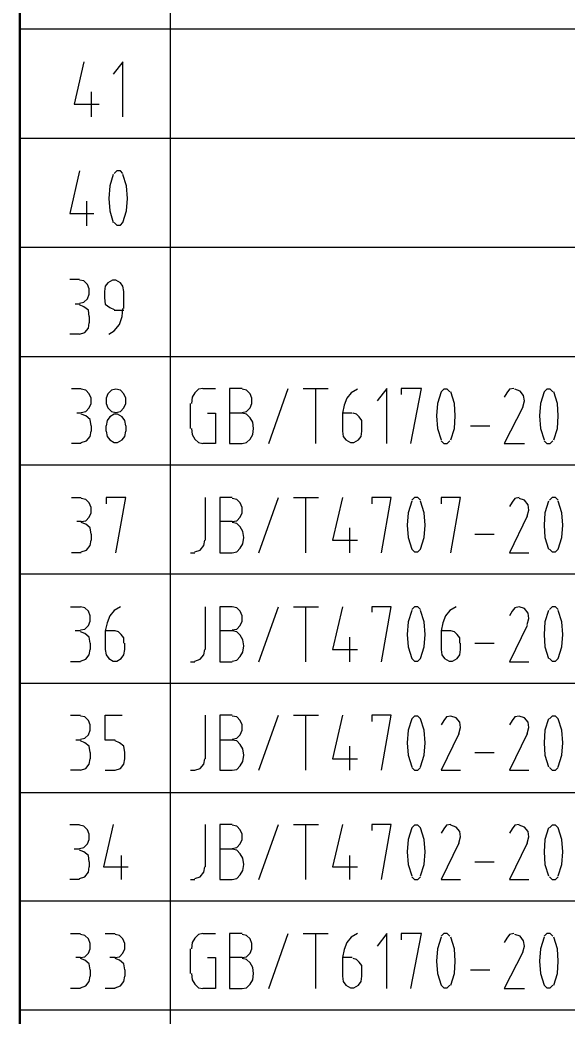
# Model space of a CAD drawing. Header units: millimetres. Extents: x -892 to 4698, y -3687 to 4524.
# Drawn here: x 2898 to 3300, y -521 to 211 of the extents above; entities that cross this region are included whole.
import ezdxf

# ---------------------------------------------------------------- set-up
doc = ezdxf.new("R2010")
doc.units = ezdxf.units.MM
doc.layers.add('1', color=7, linetype='Continuous')

msp = doc.modelspace()

# ---------------------------------------------------------------- linework, layer by layer
at = {"layer": '1', "color": 0, "lineweight": 50}
for points in [[(2898.03, 283.78), (2898.03, 204.27)], [(2898.03, 204.27), (2898.03, 124.11)], [(2898.03, 124.11), (2898.03, 43.95)], [(2898.03, 43.95), (2898.03, -36.2)], [(2898.03, -36.2), (2898.03, -115.71)], [(2898.03, -115.71), (2898.03, -195.87)], [(2898.03, -195.87), (2898.03, -276.03)], [(2898.03, -276.03), (2898.03, -356.19)], [(2898.03, -356.19), (2898.03, -435.7)], [(2898.03, -435.7), (2898.03, -515.86)], [(2898.03, -515.86), (2898.03, -596.02)]]:
    msp.add_lwpolyline(points, dxfattribs=at)
at = {"layer": '1', "color": 0, "lineweight": 25}
for points in [[(3008.17, 283.78), (3008.17, 204.27)], [(2898.03, 204.27), (4698.03, 204.27)], [(2898.03, 204.27), (4698.03, 204.27)], [(3008.17, 204.27), (3008.17, 124.11)], [(2944.96, 180.16), (2937.79, 148.88), (2956.04, 148.88)], [(2973.63, 139.75), (2973.63, 180.16), (2966.46, 171.04)], [(2950.17, 158), (2950.17, 139.75)], [(2898.03, 124.11), (4698.03, 124.11)], [(2898.03, 124.11), (4698.03, 124.11)], [(3008.17, 124.11), (3008.17, 43.95)], [(2941.7, 100), (2934.53, 68.72), (2952.13, 68.72)], [(2966.46, 97.39), (2963.86, 88.92), (2963.2, 79.8), (2963.86, 70.67), (2966.46, 62.2)], [(2973.63, 98.05), (2971.68, 100), (2969.07, 100), (2967.11, 98.05)], [(2967.11, 62.2), (2969.07, 60.25), (2971.68, 60.25), (2973.63, 62.2), (2976.24, 70.67), (2976.89, 79.8), (2976.24, 88.92), (2973.63, 97.39)], [(2946.91, 77.84), (2946.91, 59.6)], [(2898.03, 43.95), (4698.03, 43.95)], [(2898.03, 43.95), (4698.03, 43.95)], [(3008.17, 43.95), (3008.17, -36.2)], [(2934.53, 20.49), (2941.7, 20.49)], [(2941.7, 2.9), (2944.96, 3.55), (2947.56, 6.16), (2948.87, 9.41), (2948.87, 13.32), (2947.56, 16.58), (2944.96, 19.19), (2941.7, 19.84)], [(2974.28, 11.37), (2973.63, 15.28), (2971.68, 17.89), (2968.42, 19.84), (2965.81, 19.84), (2962.55, 17.89), (2960.6, 15.28), (2959.95, 11.37)], [(2959.95, 11.37), (2959.95, 6.81)], [(2974.28, -1.01), (2974.28, 11.37)], [(2941.7, 2.25), (2938.44, 2.25)], [(2948.87, -6.88), (2948.22, -2.32), (2944.96, 0.29), (2941.7, 1.59)], [(2959.95, 6.81), (2960.6, 2.25), (2963.86, -0.36), (2967.11, -1.66)], [(2948.87, -6.88), (2948.87, -11.44)], [(2963.2, -19.91), (2967.11, -17.31), (2971.02, -12.74), (2972.98, -6.88), (2973.63, -1.01)], [(2967.11, -2.32), (2974.28, -2.32)], [(2941.7, -19.91), (2945.61, -18.61), (2948.22, -15.35), (2948.87, -11.44)], [(2941.7, -19.91), (2934.53, -19.91)], [(2898.03, -36.2), (4698.03, -36.2)], [(2898.03, -36.2), (4698.03, -36.2)], [(3008.17, -36.2), (3008.17, -115.71)], [(2935.83, -59.67), (2943, -59.67)], [(2943, -77.26), (2946.26, -76.61), (2948.87, -74), (2950.17, -70.74), (2950.17, -66.83), (2948.87, -63.58), (2946.26, -60.97), (2943, -60.32)], [(2968.42, -60.32), (2965.16, -60.97), (2962.55, -63.58), (2961.25, -66.83), (2961.25, -70.74), (2962.55, -74), (2965.16, -76.61), (2968.42, -77.26), (2971.68, -76.61), (2974.28, -74), (2975.59, -70.74), (2975.59, -66.83), (2974.28, -63.58), (2971.68, -60.97), (2968.42, -60.32)], [(3032.28, -59.67), (3029.03, -60.32), (3026.42, -62.92), (3024.46, -66.18), (3023.81, -70.74)], [(3032.28, -59.67), (3041.41, -59.67)], [(3060.96, -59.67), (3051.84, -59.67), (3051.84, -100.07)], [(3060.96, -77.26), (3064.22, -76.61), (3066.82, -74), (3068.13, -70.74), (3068.13, -66.83), (3066.82, -63.58), (3064.22, -60.97), (3060.96, -60.32)], [(3080.51, -100.07), (3094.85, -59.67)], [(3105.93, -59.67), (3124.17, -59.67)], [(3115.05, -100.07), (3115.05, -59.67)], [(3145.68, -60.32), (3141.12, -62.92), (3137.86, -66.83), (3135.91, -72.05), (3134.6, -77.91)], [(3167.19, -100.07), (3167.19, -59.67), (3160.02, -68.79)], [(3184.78, -100.07), (3192.6, -59.67), (3177.61, -59.67), (3177.61, -64.23)], [(3213.46, -62.27), (3211.5, -60.32), (3208.9, -60.32), (3206.94, -62.27), (3204.33, -70.74), (3203.68, -79.87), (3204.33, -88.99), (3206.94, -97.46)], [(3214.11, -97.46), (3216.72, -88.99), (3217.37, -79.87), (3216.72, -70.74), (3214.11, -62.27)], [(3260.38, -59.67), (3257.12, -60.32), (3255.17, -62.92), (3253.21, -66.18)], [(3266.9, -73.35), (3268.2, -68.79), (3267.55, -64.88), (3264.94, -61.62), (3261.03, -60.32)], [(3289.06, -62.27), (3287.1, -60.32), (3284.49, -60.32), (3282.54, -62.27), (3279.93, -70.74), (3279.28, -79.87), (3279.93, -88.99), (3282.54, -97.46)], [(3289.71, -97.46), (3292.31, -88.99), (3292.97, -79.87), (3292.31, -70.74), (3289.71, -62.27)], [(3023.16, -88.99), (3023.16, -70.74)], [(2943, -77.91), (2939.74, -77.91)], [(2950.17, -87.04), (2949.52, -82.48), (2946.26, -79.87), (2943, -78.57)], [(2975.59, -87.04), (2974.93, -83.13), (2972.98, -80.52), (2969.72, -78.57), (2967.11, -78.57), (2963.86, -80.52), (2961.9, -83.13), (2961.25, -87.04)], [(3035.54, -77.91), (3041.41, -77.91), (3041.41, -100.07), (3032.28, -100.07)], [(3060.96, -77.91), (3051.84, -77.91)], [(3060.96, -100.07), (3064.22, -99.42), (3066.82, -96.81), (3068.78, -93.55), (3069.43, -88.99), (3068.78, -84.43), (3066.82, -81.17), (3064.22, -78.57), (3060.96, -77.91)], [(3134.6, -77.91), (3134.6, -90.95)], [(3141.77, -77.91), (3134.6, -77.91)], [(3148.94, -87.04), (3148.94, -83.13), (3146.98, -80.52), (3145.03, -78.57), (3142.42, -77.91)], [(3266.9, -73.35), (3253.21, -100.07), (3268.2, -100.07)], [(2950.17, -87.04), (2950.17, -90.95)], [(2961.25, -90.95), (2961.25, -87.04)], [(2975.59, -87.04), (2975.59, -90.95)], [(3148.94, -90.95), (3148.94, -87.04)], [(3228.45, -87.04), (3242.78, -87.04)], [(2943, -99.42), (2946.91, -98.12), (2949.52, -94.86), (2950.17, -90.95)], [(2961.25, -90.95), (2961.9, -94.86), (2963.86, -97.46), (2967.11, -99.42), (2969.72, -99.42), (2972.98, -97.46), (2974.93, -94.86), (2975.59, -90.95)], [(3023.81, -88.99), (3024.46, -93.55), (3026.42, -96.81), (3029.03, -99.42), (3032.28, -100.07)], [(3134.6, -90.95), (3135.25, -94.86), (3137.21, -97.46), (3140.47, -99.42), (3143.07, -99.42), (3146.33, -97.46), (3148.29, -94.86), (3148.94, -90.95)], [(2943, -100.07), (2935.83, -100.07)], [(3051.84, -100.07), (3060.96, -100.07)], [(3206.94, -98.12), (3208.9, -100.07), (3211.5, -100.07), (3213.46, -98.12)], [(3282.54, -98.12), (3284.49, -100.07), (3287.1, -100.07), (3289.06, -98.12)], [(2898.03, -115.71), (4698.03, -115.71)], [(2898.03, -115.71), (4698.03, -115.71)], [(3008.17, -115.71), (3008.17, -195.87)], [(2935.83, -139.83), (2943, -139.83)], [(2943, -157.42), (2946.26, -156.77), (2948.87, -154.16), (2950.17, -150.9), (2950.17, -146.99), (2948.87, -143.74), (2946.26, -141.13), (2943, -140.48)], [(2968.42, -180.23), (2975.59, -139.83), (2961.25, -139.83), (2961.25, -144.39)], [(3034.24, -171.11), (3034.24, -139.83)], [(3053.79, -139.83), (3044.67, -139.83), (3044.67, -180.23)], [(3053.79, -157.42), (3057.05, -156.77), (3059.66, -154.16), (3060.96, -150.9), (3060.96, -146.99), (3059.66, -143.74), (3057.05, -141.13), (3053.79, -140.48)], [(3073.34, -180.23), (3087.68, -139.83)], [(3098.76, -139.83), (3117.01, -139.83)], [(3107.88, -180.23), (3107.88, -139.83)], [(3134.6, -139.83), (3127.43, -171.11), (3145.68, -171.11)], [(3163.28, -180.23), (3170.45, -139.83), (3156.11, -139.83), (3156.11, -144.39)], [(3185.43, -142.43), (3182.83, -150.9), (3182.18, -160.03), (3182.83, -169.15), (3185.43, -177.62)], [(3191.95, -141.78), (3190, -139.83), (3187.39, -139.83), (3185.43, -141.78)], [(3185.43, -177.62), (3187.39, -179.58), (3190, -179.58), (3191.95, -177.62), (3194.56, -169.15), (3195.21, -160.03), (3194.56, -150.9), (3191.95, -142.43)], [(3214.11, -180.23), (3221.28, -139.83), (3206.94, -139.83), (3206.94, -144.39)], [(3264.29, -139.83), (3261.03, -140.48), (3259.08, -143.08), (3257.12, -146.34)], [(3270.16, -153.51), (3271.46, -148.95), (3270.81, -145.04), (3268.2, -141.78), (3264.29, -140.48)], [(3285.8, -142.43), (3283.19, -150.9), (3282.54, -160.03), (3283.19, -169.15), (3285.8, -177.62)], [(3292.97, -141.78), (3291.01, -139.83), (3288.4, -139.83), (3286.45, -141.78)], [(3286.45, -177.62), (3288.4, -179.58), (3291.01, -179.58), (3292.97, -177.62), (3295.57, -169.15), (3296.22, -160.03), (3295.57, -150.9), (3292.97, -142.43)], [(3270.16, -153.51), (3257.12, -180.23), (3271.46, -180.23)], [(2943, -157.42), (2939.74, -157.42)], [(2950.17, -166.54), (2949.52, -161.98), (2946.26, -159.38), (2943, -158.07)], [(3053.79, -157.42), (3044.67, -157.42)], [(3053.79, -180.23), (3057.05, -179.58), (3059.66, -176.97), (3061.61, -173.71), (3062.26, -169.15), (3061.61, -164.59), (3059.66, -161.33), (3057.05, -158.72), (3053.79, -158.07)], [(2950.17, -166.54), (2950.17, -171.11)], [(3139.82, -161.98), (3139.82, -180.23)], [(3231.71, -166.54), (3246.04, -166.54)], [(2943, -179.58), (2946.91, -178.28), (2949.52, -175.02), (2950.17, -171.11)], [(3026.42, -179.58), (3030.33, -178.28), (3032.94, -175.02), (3033.59, -171.11)], [(2943, -180.23), (2935.83, -180.23)], [(3023.16, -180.23), (3026.42, -180.23)], [(3044.67, -180.23), (3053.79, -180.23)], [(2898.03, -195.87), (4698.03, -195.87)], [(2898.03, -195.87), (4698.03, -195.87)], [(3008.17, -195.87), (3008.17, -276.03)], [(2935.18, -219.98), (2942.35, -219.98)], [(2942.35, -236.93), (2945.61, -236.28), (2948.22, -233.67), (2949.52, -230.41), (2949.52, -226.5), (2948.22, -223.24), (2945.61, -220.64), (2942.35, -219.98)], [(2971.68, -219.98), (2967.11, -222.59), (2963.86, -226.5), (2961.9, -231.71), (2960.6, -237.58)], [(3034.24, -251.27), (3034.24, -219.98)], [(3053.79, -219.98), (3044.67, -219.98), (3044.67, -260.39)], [(3053.79, -236.93), (3057.05, -236.28), (3059.66, -233.67), (3060.96, -230.41), (3060.96, -226.5), (3059.66, -223.24), (3057.05, -220.64), (3053.79, -219.98)], [(3073.34, -260.39), (3087.68, -219.98)], [(3098.76, -219.98), (3117.01, -219.98)], [(3107.88, -260.39), (3107.88, -219.98)], [(3134.6, -219.98), (3127.43, -251.27), (3145.68, -251.27)], [(3163.28, -260.39), (3170.45, -219.98), (3156.11, -219.98), (3156.11, -223.89)], [(3185.43, -222.59), (3182.83, -231.06), (3182.18, -240.19), (3182.83, -249.31), (3185.43, -257.78)], [(3191.95, -221.94), (3190, -219.98), (3187.39, -219.98), (3185.43, -221.94)], [(3185.43, -257.78), (3187.39, -259.74), (3190, -259.74), (3191.95, -257.78), (3194.56, -249.31), (3195.21, -240.19), (3194.56, -231.06), (3191.95, -222.59)], [(3218.02, -219.98), (3213.46, -222.59), (3210.2, -226.5), (3208.24, -231.71), (3206.94, -237.58)], [(3270.16, -233.02), (3271.46, -228.46), (3270.81, -224.55), (3268.2, -221.29), (3264.29, -219.98), (3261.03, -220.64), (3259.08, -223.24), (3257.12, -226.5)], [(3285.8, -222.59), (3283.19, -231.06), (3282.54, -240.19), (3283.19, -249.31), (3285.8, -257.78)], [(3292.97, -221.94), (3291.01, -219.98), (3288.4, -219.98), (3286.45, -221.94)], [(3286.45, -257.78), (3288.4, -259.74), (3291.01, -259.74), (3292.97, -257.78), (3295.57, -249.31), (3296.22, -240.19), (3295.57, -231.06), (3292.97, -222.59)], [(3270.16, -233.67), (3257.12, -260.39), (3271.46, -260.39)], [(2942.35, -237.58), (2938.44, -237.58)], [(2949.52, -246.7), (2948.87, -242.14), (2945.61, -239.54), (2942.35, -238.23)], [(2960.6, -237.58), (2960.6, -251.27)], [(2967.77, -237.58), (2960.6, -237.58)], [(2974.28, -246.7), (2974.28, -242.79), (2972.33, -240.19), (2970.37, -238.23), (2967.77, -237.58)], [(3053.79, -237.58), (3044.67, -237.58)], [(3053.79, -259.74), (3057.05, -259.09), (3059.66, -256.48), (3061.61, -253.22), (3062.26, -248.66), (3061.61, -244.1), (3059.66, -240.84), (3057.05, -238.23), (3053.79, -237.58)], [(3206.94, -237.58), (3206.94, -251.27)], [(3214.11, -237.58), (3206.94, -237.58)], [(3220.63, -246.7), (3220.63, -242.79), (3218.67, -240.19), (3216.72, -238.23), (3214.11, -237.58)], [(2949.52, -246.7), (2949.52, -251.27)], [(2974.93, -251.27), (2974.93, -246.7)], [(3139.82, -242.14), (3139.82, -260.39)], [(3221.28, -251.27), (3221.28, -246.7)], [(3231.71, -246.7), (3246.04, -246.7)], [(2942.35, -259.74), (2946.26, -258.43), (2948.87, -255.18), (2949.52, -251.27)], [(2960.6, -251.27), (2961.25, -255.18), (2963.2, -257.78), (2966.46, -259.74), (2969.07, -259.74), (2972.33, -257.78), (2974.28, -255.18), (2974.93, -251.27)], [(3026.42, -259.74), (3030.33, -258.43), (3032.94, -255.18), (3033.59, -251.27)], [(3206.94, -251.27), (3207.59, -255.18), (3209.55, -257.78), (3212.81, -259.74), (3215.41, -259.74), (3218.67, -257.78), (3220.63, -255.18), (3221.28, -251.27)], [(2942.35, -260.39), (2935.18, -260.39)], [(3023.16, -260.39), (3026.42, -260.39)], [(3044.67, -260.39), (3053.79, -260.39)], [(2898.03, -276.03), (4698.03, -276.03)], [(2898.03, -276.03), (4698.03, -276.03)], [(3008.17, -276.03), (3008.17, -356.19)], [(2935.18, -299.49), (2942.35, -299.49)], [(2967.77, -317.74), (2960.6, -317.74), (2960.6, -299.49), (2972.98, -299.49)], [(3034.24, -331.43), (3034.24, -299.49)], [(3053.79, -299.49), (3044.67, -299.49), (3044.67, -339.9)], [(3073.34, -339.9), (3087.68, -299.49)], [(3098.76, -299.49), (3117.01, -299.49)], [(3107.88, -339.9), (3107.88, -299.49)], [(3134.6, -299.49), (3127.43, -331.43), (3145.68, -331.43)], [(3163.28, -339.9), (3170.45, -299.49), (3156.11, -299.49), (3156.11, -304.05)], [(2942.35, -317.09), (2945.61, -316.44), (2948.22, -313.83), (2949.52, -310.57), (2949.52, -306.66), (2948.22, -303.4), (2945.61, -300.8), (2942.35, -300.14)], [(3053.79, -317.09), (3057.05, -316.44), (3059.66, -313.83), (3060.96, -310.57), (3060.96, -306.66), (3059.66, -303.4), (3057.05, -300.8), (3053.79, -300.14)], [(3191.95, -337.29), (3194.56, -328.82), (3195.21, -319.69), (3194.56, -310.57), (3191.95, -302.1), (3190, -300.14), (3187.39, -300.14), (3185.43, -302.1), (3182.83, -310.57), (3182.18, -319.69), (3182.83, -328.82), (3185.43, -337.29)], [(3219.97, -313.18), (3221.28, -308.62), (3220.63, -304.71), (3218.02, -301.45), (3214.11, -300.14), (3210.85, -300.8), (3208.9, -303.4), (3206.94, -306.66)], [(3270.16, -313.18), (3271.46, -308.62), (3270.81, -304.71), (3268.2, -301.45), (3264.29, -300.14), (3261.03, -300.8), (3259.08, -303.4), (3257.12, -306.66)], [(3285.8, -302.1), (3283.19, -310.57), (3282.54, -319.69), (3283.19, -328.82), (3285.8, -337.29)], [(3292.97, -337.29), (3295.57, -328.82), (3296.22, -319.69), (3295.57, -310.57), (3292.97, -302.1), (3291.01, -300.14), (3288.4, -300.14), (3286.45, -302.1)], [(3219.97, -313.18), (3206.94, -339.9), (3221.28, -339.9)], [(3270.16, -313.18), (3257.12, -339.9), (3271.46, -339.9)], [(2942.35, -317.74), (2939.09, -317.74)], [(2949.52, -326.86), (2948.87, -322.3), (2945.61, -319.69), (2942.35, -318.39)], [(2974.93, -326.86), (2974.28, -322.3), (2971.02, -319.69), (2967.77, -318.39)], [(3053.79, -317.74), (3044.67, -317.74)], [(3053.79, -339.9), (3057.05, -339.25), (3059.66, -336.64), (3061.61, -333.38), (3062.26, -328.82), (3061.61, -324.26), (3059.66, -321), (3057.05, -318.39), (3053.79, -317.74)], [(2949.52, -326.86), (2949.52, -331.43)], [(2974.93, -331.43), (2974.93, -326.86)], [(3139.82, -322.3), (3139.82, -339.9)], [(3231.71, -326.86), (3246.04, -326.86)], [(2942.35, -339.9), (2946.26, -338.59), (2948.87, -335.34), (2949.52, -331.43)], [(2967.77, -339.9), (2971.68, -338.59), (2974.28, -335.34), (2974.93, -331.43)], [(3026.42, -339.9), (3030.33, -338.59), (3032.94, -335.34), (3033.59, -331.43)], [(2942.35, -339.9), (2935.18, -339.9)], [(2960.6, -339.9), (2967.77, -339.9)], [(3023.16, -339.9), (3026.42, -339.9)], [(3044.67, -339.9), (3053.79, -339.9)], [(3185.43, -337.94), (3187.39, -339.9), (3190, -339.9), (3191.95, -337.94)], [(3286.45, -337.94), (3288.4, -339.9), (3291.01, -339.9), (3292.97, -337.94)], [(2898.03, -356.19), (4698.03, -356.19)], [(2898.03, -356.19), (4698.03, -356.19)], [(3008.17, -356.19), (3008.17, -435.7)], [(2934.53, -379.65), (2941.7, -379.65)], [(2941.7, -397.25), (2944.96, -396.6), (2947.56, -393.99), (2948.87, -390.73), (2948.87, -386.82), (2947.56, -383.56), (2944.96, -380.95), (2941.7, -380.3)], [(2966.46, -379.65), (2959.29, -410.93), (2977.54, -410.93)], [(3034.24, -410.93), (3034.24, -379.65)], [(3053.79, -379.65), (3044.67, -379.65), (3044.67, -420.06)], [(3053.79, -397.25), (3057.05, -396.6), (3059.66, -393.99), (3060.96, -390.73), (3060.96, -386.82), (3059.66, -383.56), (3057.05, -380.95), (3053.79, -380.3)], [(3073.34, -420.06), (3087.68, -379.65)], [(3098.76, -379.65), (3117.01, -379.65)], [(3107.88, -420.06), (3107.88, -379.65)], [(3134.6, -379.65), (3127.43, -410.93), (3145.68, -410.93)], [(3163.28, -420.06), (3170.45, -379.65), (3156.11, -379.65), (3156.11, -384.21)], [(3191.95, -417.45), (3194.56, -408.98), (3195.21, -399.85), (3194.56, -390.73), (3191.95, -382.26), (3190, -380.3), (3187.39, -380.3), (3185.43, -382.26), (3182.83, -390.73), (3182.18, -399.85), (3182.83, -408.98), (3185.43, -417.45)], [(3214.11, -379.65), (3210.85, -380.3), (3208.9, -382.91), (3206.94, -386.17)], [(3219.97, -393.34), (3221.28, -388.78), (3220.63, -384.86), (3218.02, -381.61), (3214.11, -380.3)], [(3264.29, -379.65), (3261.03, -380.3), (3259.08, -382.91), (3257.12, -386.17)], [(3270.16, -393.34), (3271.46, -388.78), (3270.81, -384.86), (3268.2, -381.61), (3264.29, -380.3)], [(3292.97, -417.45), (3295.57, -408.98), (3296.22, -399.85), (3295.57, -390.73), (3292.97, -382.26), (3291.01, -380.3), (3288.4, -380.3), (3286.45, -382.26)], [(3285.8, -382.26), (3283.19, -390.73), (3282.54, -399.85), (3283.19, -408.98), (3285.8, -417.45)], [(3219.97, -393.34), (3206.94, -420.06), (3221.28, -420.06)], [(3270.16, -393.34), (3257.12, -420.06), (3271.46, -420.06)], [(2941.7, -397.9), (2937.79, -397.9)], [(2948.87, -407.02), (2948.22, -402.46), (2944.96, -399.85), (2941.7, -398.55)], [(2972.33, -402.46), (2972.33, -420.06)], [(3053.79, -397.9), (3044.67, -397.9)], [(3053.79, -420.06), (3057.05, -419.41), (3059.66, -416.8), (3061.61, -413.54), (3062.26, -408.98), (3061.61, -404.42), (3059.66, -401.16), (3057.05, -398.55), (3053.79, -397.9)], [(3139.82, -402.46), (3139.82, -420.06)], [(2948.87, -407.02), (2948.87, -410.93)], [(3231.71, -407.02), (3246.04, -407.02)], [(2941.7, -419.41), (2945.61, -418.1), (2948.22, -414.84), (2948.87, -410.93)], [(3026.42, -419.41), (3030.33, -418.1), (3032.94, -414.84), (3033.59, -410.93)], [(2941.7, -420.06), (2934.53, -420.06)], [(3023.16, -420.06), (3026.42, -420.06)], [(3044.67, -420.06), (3053.79, -420.06)], [(3185.43, -418.1), (3187.39, -420.06), (3190, -420.06), (3191.95, -418.1)], [(3286.45, -418.1), (3288.4, -420.06), (3291.01, -420.06), (3292.97, -418.1)], [(2898.03, -435.7), (4698.03, -435.7)], [(2898.03, -435.7), (4698.03, -435.7)], [(3008.17, -435.7), (3008.17, -515.86)], [(2935.18, -459.81), (2942.35, -459.81)], [(2942.35, -477.41), (2945.61, -476.75), (2948.22, -474.15), (2949.52, -470.89), (2949.52, -466.98), (2948.22, -463.72), (2945.61, -461.11), (2942.35, -460.46)], [(2960.6, -459.81), (2967.77, -459.81)], [(2967.77, -477.41), (2971.02, -476.75), (2973.63, -474.15), (2974.93, -470.89), (2974.93, -466.98), (2973.63, -463.72), (2971.02, -461.11), (2967.77, -460.46)], [(3032.28, -459.81), (3029.03, -460.46), (3026.42, -463.07), (3024.46, -466.33), (3023.81, -470.89)], [(3032.28, -459.81), (3041.41, -459.81)], [(3060.96, -459.81), (3051.84, -459.81), (3051.84, -500.22)], [(3060.96, -477.41), (3064.22, -476.75), (3066.82, -474.15), (3068.13, -470.89), (3068.13, -466.98), (3066.82, -463.72), (3064.22, -461.11), (3060.96, -460.46)], [(3080.51, -500.22), (3094.85, -459.81)], [(3105.93, -459.81), (3124.17, -459.81)], [(3115.05, -500.22), (3115.05, -459.81)], [(3145.68, -459.81), (3141.12, -462.42), (3137.86, -466.33), (3135.91, -471.54), (3134.6, -477.41)], [(3167.19, -500.22), (3167.19, -459.81), (3160.02, -468.93)], [(3184.78, -500.22), (3192.6, -459.81), (3177.61, -459.81), (3177.61, -464.37)], [(3213.46, -461.77), (3211.5, -459.81), (3208.9, -459.81), (3206.94, -461.77)], [(3260.38, -459.81), (3257.12, -460.46), (3255.17, -463.07), (3253.21, -466.33)], [(3266.9, -473.5), (3268.2, -468.93), (3267.55, -465.02), (3264.94, -461.77), (3261.03, -460.46)], [(3289.06, -461.77), (3287.1, -459.81), (3284.49, -459.81), (3282.54, -461.77)], [(3206.94, -462.42), (3204.33, -470.89), (3203.68, -480.01), (3204.33, -489.14), (3206.94, -497.61)], [(3214.11, -497.61), (3216.72, -489.14), (3217.37, -480.01), (3216.72, -470.89), (3214.11, -462.42)], [(3282.54, -462.42), (3279.93, -470.89), (3279.28, -480.01), (3279.93, -489.14), (3282.54, -497.61)], [(3289.71, -497.61), (3292.31, -489.14), (3292.97, -480.01), (3292.31, -470.89), (3289.71, -462.42)], [(3023.16, -489.14), (3023.16, -470.89)], [(3266.9, -473.5), (3253.21, -500.22), (3268.2, -500.22)], [(2942.35, -477.41), (2939.09, -477.41)], [(2949.52, -486.53), (2948.87, -481.97), (2945.61, -479.36), (2942.35, -478.06)], [(2967.77, -477.41), (2963.86, -477.41)], [(2974.93, -486.53), (2974.28, -481.97), (2971.02, -479.36), (2967.77, -478.06)], [(3035.54, -477.41), (3041.41, -477.41), (3041.41, -500.22), (3032.28, -500.22)], [(3060.96, -477.41), (3051.84, -477.41)], [(3060.96, -500.22), (3064.22, -499.56), (3066.82, -496.96), (3068.78, -493.7), (3069.43, -489.14), (3068.78, -484.58), (3066.82, -481.32), (3064.22, -478.71), (3060.96, -478.06)], [(3134.6, -477.41), (3134.6, -491.09)], [(3141.77, -477.41), (3134.6, -477.41)], [(3148.94, -487.18), (3148.94, -483.27), (3146.98, -480.66), (3145.03, -478.71), (3142.42, -478.06)], [(2949.52, -486.53), (2949.52, -491.09)], [(2974.93, -486.53), (2974.93, -491.09)], [(3023.81, -489.14), (3024.46, -493.7), (3026.42, -496.96), (3029.03, -499.56), (3032.28, -500.22)], [(3148.94, -491.09), (3148.94, -486.53)], [(3228.45, -486.53), (3242.78, -486.53)], [(2942.35, -499.56), (2946.26, -498.26), (2948.87, -495), (2949.52, -491.09)], [(2967.77, -499.56), (2971.68, -498.26), (2974.28, -495), (2974.93, -491.09)], [(3134.6, -491.09), (3135.25, -495), (3137.21, -497.61), (3140.47, -499.56), (3143.07, -499.56), (3146.33, -497.61), (3148.29, -495), (3148.94, -491.09)], [(3206.94, -497.61), (3208.9, -499.56), (3211.5, -499.56), (3213.46, -497.61)], [(3282.54, -497.61), (3284.49, -499.56), (3287.1, -499.56), (3289.06, -497.61)], [(2942.35, -500.22), (2935.18, -500.22)], [(2967.77, -500.22), (2960.6, -500.22)], [(3051.84, -500.22), (3060.96, -500.22)], [(2898.03, -515.86), (4698.03, -515.86)], [(2898.03, -515.86), (4698.03, -515.86)], [(3008.17, -515.86), (3008.17, -596.02)]]:
    msp.add_lwpolyline(points, dxfattribs=at)

doc.saveas('drawing.dxf')
